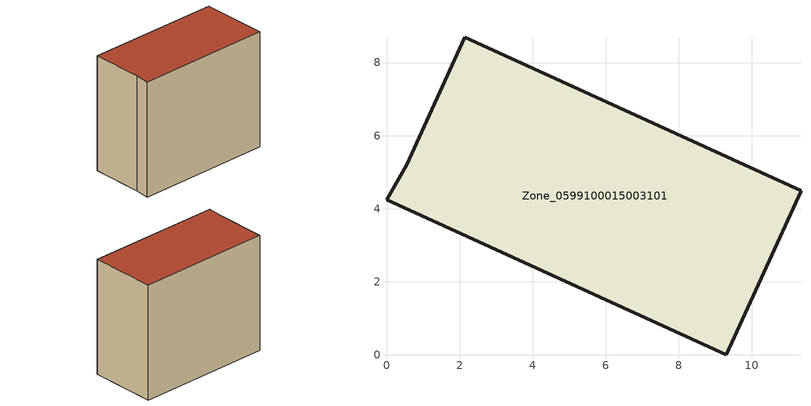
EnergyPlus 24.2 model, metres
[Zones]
Zone_0599100015003101
 floor ground (C_G): 0,4.24 0.56,5.21 2.15,8.69 11.34,4.49 9.3,0 z0.9
 wall outside (C_F): 0.56,5.21 0,4.24 9.3,0 11.34,4.49 2.15,8.69 0.56,5.21 z0.9:9.59
 roof outside (C_R): 9.3,0 11.34,4.49 2.15,8.69 0.56,5.21 0,4.24 z9.59
[BUILDING]
Pand.0599100015003101: North Axis=0; Terrain=City; Loads Convergence Tolerance Value=0.04; Temperature Convergence Tolerance Value=0.4; Solar Distribution=FullExterior; Maximum Number of Warmup Days=25; Minimum Number of Warmup Days=1
[Site:Location]
Rotterdam.The.Hague.AP_ZH_NLD Design_Conditions: Latitude=51.96; Longitude=4.45; Time Zone=1; Elevation=-4.5
[SITE:GROUNDTEMPERATURE:BUILDINGSURFACE]
18, 18, 18, 18, 18, 18, 18, 18, 18, 18, 18, 18
[MATERIAL] Thermal Absorptance=0.9; Solar Absorptance=0.7; Visible Absorptance=0.7
Name | Roughness | Thickness | Conductivity | Density | Specific Heat
G.TC.1965-1974 | MediumSmooth | 0.15 | 0.882353 | 540 | 1210
F.TC.1965-1974 | Rough | 0.3 | 0.697674 | 1920 | 840
R.TC.1965-1974 | MediumRough | 0.2 | 0.232558 | 1500 | 1000
[CONSTRUCTION]
C_G: G.TC.1965-1974
C_F: F.TC.1965-1974
C_R: R.TC.1965-1974
[ZONE]
Zone_0599100015003101: Type=1; Multiplier=1; Ceiling Height=Autocalculate; Volume=Autocalculate; Floor Area=autocalculate; Part of Total Floor Area=Yes
[ZONEINFILTRATION:DESIGNFLOWRATE]
Infil_Zone_0599100015003101: Zone or ZoneList or Space or SpaceList=Zone_0599100015003101; Schedule=AlwaysOn; Design Flow Rate Calculation Method=Flow/Area; Flow Rate per Floor Area=0.003; Constant Term Coefficient=1; Temperature Term Coefficient=0; Velocity Term Coefficient=0; Velocity Squared Term Coefficient=0
[HVACTEMPLATE:ZONE:IDEALLOADSAIRSYSTEM]
Zone_0599100015003101: Maximum Heating Supply Air Temperature=50; Minimum Cooling Supply Air Temperature=13; Maximum Heating Supply Air Humidity Ratio=0.0156; Minimum Cooling Supply Air Humidity Ratio=0.0077; Heating Limit=NoLimit; Cooling Limit=NoLimit; Dehumidification Control Type=ConstantSensibleHeatRatio; Cooling Sensible Heat Ratio=0.7; Dehumidification Setpoint=60; Humidification Control Type=None; Humidification Setpoint=30; Outdoor Air Method=None; Outdoor Air Flow Rate per Person=0.00944; Outdoor Air Flow Rate per Zone Floor Area=0; Outdoor Air Flow Rate per Zone=0; Demand Controlled Ventilation Type=None; Outdoor Air Economizer Type=NoEconomizer; Heat Recovery Type=None; Sensible Heat Recovery Effectiveness=0.7; Latent Heat Recovery Effectiveness=0.65
[ZONECONTROL:THERMOSTAT]
ThermostatControl_Zone_0599100015003101: Zone or ZoneList=Zone_0599100015003101; Control Type Schedule=DualSetpointControlType; Control 1=Thermostat_Zone_0599100015003101; Temperature Difference Between Cutout And Setpoint=0
[THERMOSTATSETPOINT:DUALSETPOINT]
Thermostat_Zone_0599100015003101: Heating Setpoint Temperature Schedule=HeatingSetpoint_Zone_0599100015003101; Cooling Setpoint Temperature Schedule=CoolingSetpoint_Zone_0599100015003101
[SCHEDULE:COMPACT]
HeatingSetpoint_Zone_0599100015003101: Through: 12/31, For: AllDays, Until: 24:00, 21
CoolingSetpoint_Zone_0599100015003101: Through: 12/31, For: AllDays, Until: 24:00, 24
DualSetpointControlType: Through: 12/31, For: AllDays, Until: 24:00, 4
AlwaysOn: Through: 12/31, For: AllDays, Until: 24:00, 1
